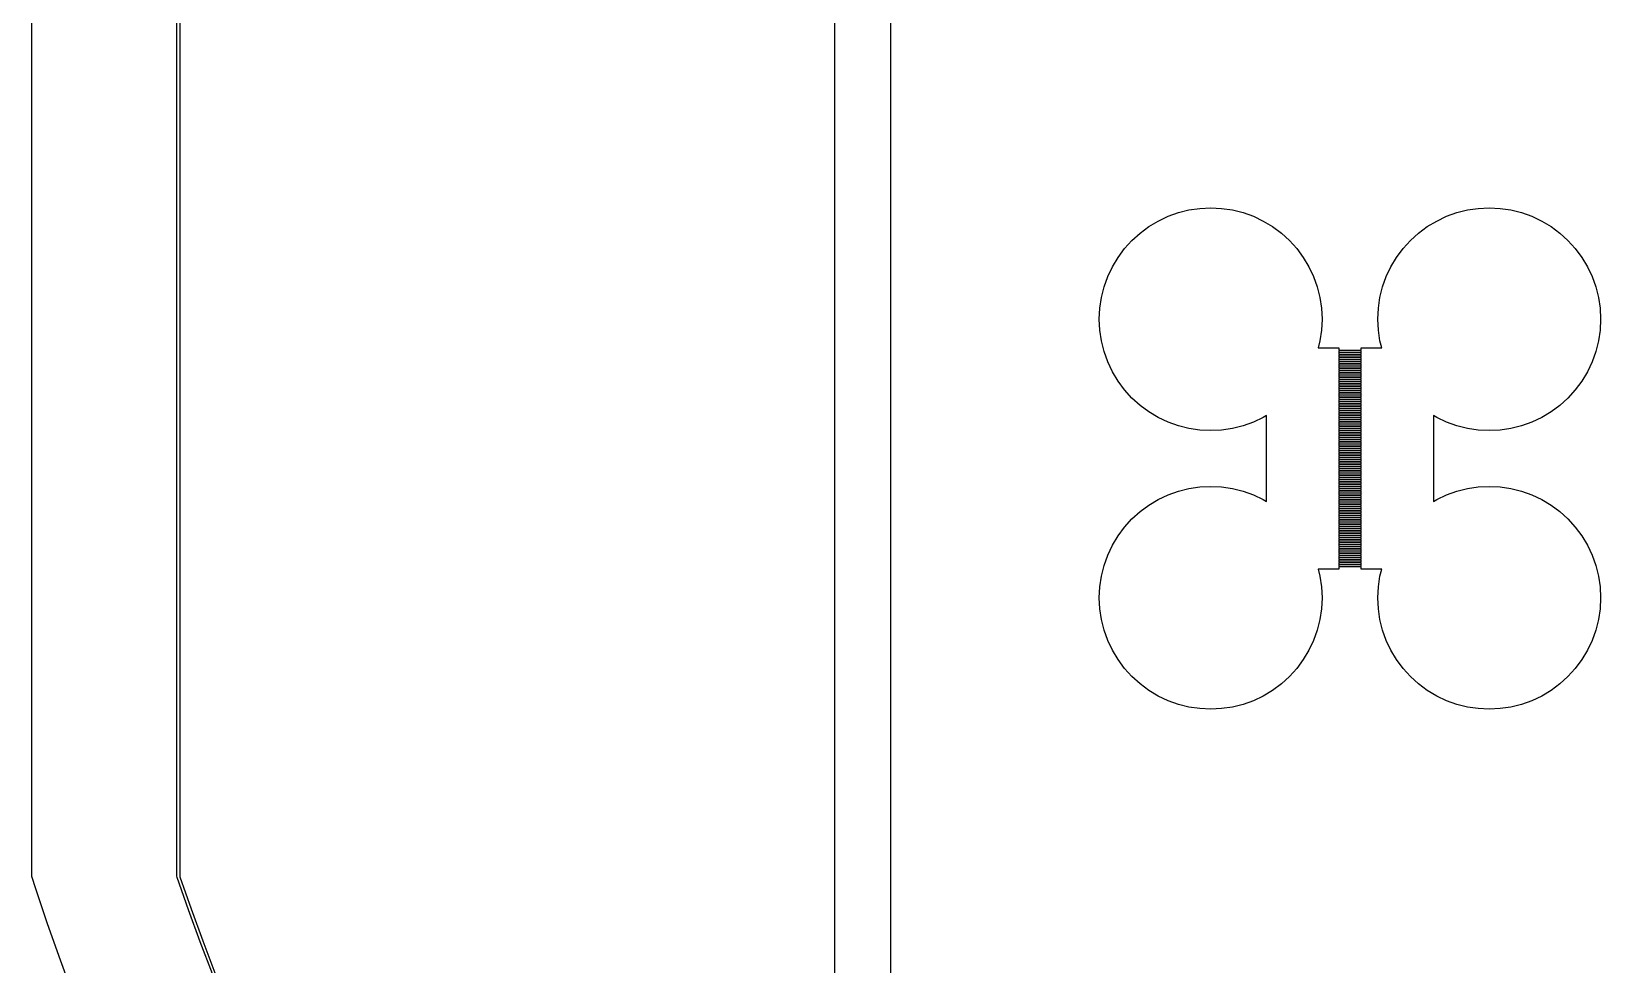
# Model space of a CAD drawing. Extents: x -18 to 85, y -20 to 85.
# Drawn here: x -17.67 to 10.5, y 14.41 to 31.17 of the extents above; entities that cross this region are included whole.
import ezdxf

# ---------------------------------------------------------------- set-up
doc = ezdxf.new("R2010")
doc.units = 0

msp = doc.modelspace()

# ---------------------------------------------------------------- linework, layer by layer
for p, q in [((-3.25, -2.75), (-3.25, 67.25)), ((-2.25, 66.75), (-2.25, -2.25)), ((-17.6718, 48.4971), (-17.6718, 16.0029)), ((-15.0621, 16.0005), (-15.0621, 48.4995)), ((-15.0093, 48.4998), (-15.0093, 16.0002)), ((2.73463, 27.8477), (2.91943, 27.9139)), ((2.91943, 27.9139), (3.10983, 27.9616)), ((3.10983, 27.9616), (3.30397, 27.9904)), ((3.30397, 27.9904), (3.5, 28)), ((3.5, 28), (3.69604, 27.9904)), ((3.69604, 27.9904), (3.89018, 27.9616)), ((3.89018, 27.9616), (4.08058, 27.9139)), ((4.08058, 27.9139), (4.26538, 27.8477)), ((7.73462, 27.8477), (7.91942, 27.9139)), ((7.91942, 27.9139), (8.10982, 27.9616)), ((8.10982, 27.9616), (8.30396, 27.9904)), ((8.30396, 27.9904), (8.5, 28)), ((8.5, 28), (8.69603, 27.9904)), ((8.69603, 27.9904), (8.89017, 27.9616)), ((8.89017, 27.9616), (9.08057, 27.9139)), ((9.08057, 27.9139), (9.26537, 27.8477)), ((2.23122, 27.546), (2.38887, 27.6629)), ((2.38887, 27.6629), (2.55722, 27.7638)), ((2.55722, 27.7638), (2.73463, 27.8477)), ((4.26538, 27.8477), (4.44279, 27.7638)), ((4.44279, 27.7638), (4.61115, 27.6629)), ((4.61115, 27.6629), (4.7688, 27.546)), ((7.2312, 27.546), (7.38885, 27.6629)), ((7.38885, 27.6629), (7.55721, 27.7638)), ((7.55721, 27.7638), (7.73462, 27.8477)), ((9.26537, 27.8477), (9.44278, 27.7638)), ((9.44278, 27.7638), (9.61113, 27.6629)), ((9.61113, 27.6629), (9.76878, 27.546)), ((1.95398, 27.2688), (2.0858, 27.4142)), ((2.0858, 27.4142), (2.23122, 27.546)), ((4.7688, 27.546), (4.91422, 27.4142)), ((4.91422, 27.4142), (5.04604, 27.2688)), ((6.95396, 27.2688), (7.08578, 27.4142)), ((7.08578, 27.4142), (7.2312, 27.546)), ((9.76878, 27.546), (9.9142, 27.4142)), ((9.9142, 27.4142), (10.046, 27.2688)), ((1.73616, 26.9428), (1.83707, 27.1111)), ((1.83707, 27.1111), (1.95398, 27.2688)), ((5.04604, 27.2688), (5.16295, 27.1111)), ((5.16295, 27.1111), (5.26385, 26.9428)), ((6.73615, 26.9428), (6.83705, 27.1111)), ((6.83705, 27.1111), (6.95396, 27.2688)), ((10.046, 27.2688), (10.1629, 27.1111)), ((10.1629, 27.1111), (10.2638, 26.9428)), ((1.58612, 26.5806), (1.65225, 26.7654)), ((1.65225, 26.7654), (1.73616, 26.9428)), ((5.26385, 26.9428), (5.34776, 26.7654)), ((5.34776, 26.7654), (5.41389, 26.5806)), ((6.58611, 26.5806), (6.65224, 26.7654)), ((6.65224, 26.7654), (6.73615, 26.9428)), ((10.2638, 26.9428), (10.3477, 26.7654)), ((10.3477, 26.7654), (10.4139, 26.5806)), ((1.53844, 26.3902), (1.58612, 26.5806)), ((5.41389, 26.5806), (5.46158, 26.3902)), ((6.53842, 26.3902), (6.58611, 26.5806)), ((10.4139, 26.5806), (10.4616, 26.3902)), ((1.50964, 26.196), (1.53844, 26.3902)), ((5.46158, 26.3902), (5.49037, 26.196)), ((6.50963, 26.196), (6.53842, 26.3902)), ((10.4616, 26.3902), (10.4904, 26.196)), ((1.5, 26), (1.50964, 26.196)), ((1.50964, 25.804), (1.5, 26)), ((5.49037, 26.196), (5.5, 26)), ((5.5, 26), (5.49037, 25.804)), ((6.5, 26), (6.50963, 26.196)), ((6.50963, 25.804), (6.5, 26)), ((10.4904, 26.196), (10.5, 26)), ((10.5, 26), (10.4904, 25.804)), ((1.53844, 25.6098), (1.50964, 25.804)), ((5.49037, 25.804), (5.46158, 25.6098)), ((6.53842, 25.6098), (6.50963, 25.804)), ((10.4904, 25.804), (10.4616, 25.6098)), ((1.58612, 25.4194), (1.53844, 25.6098)), ((1.65225, 25.2346), (1.58612, 25.4194)), ((5.46158, 25.6098), (5.43031, 25.485)), ((5.43031, 25.485), (5.8, 25.485)), ((5.8, 25.485), (5.8, 25.445)), ((5.8, 25.445), (6.2, 25.445)), ((6.2, 25.435), (5.8, 25.435)), ((5.8, 25.435), (5.8, 25.405)), ((5.8, 25.405), (6.2, 25.405)), ((6.2, 25.395), (5.8, 25.395)), ((5.8, 25.395), (5.8, 25.365)), ((5.8, 25.365), (6.2, 25.365)), ((6.2, 25.355), (5.8, 25.355)), ((5.8, 25.355), (5.8, 25.325)), ((6.2, 25.445), (6.2, 25.485)), ((6.2, 25.485), (6.56969, 25.485)), ((6.2, 25.405), (6.2, 25.435)), ((6.2, 25.365), (6.2, 25.395)), ((6.2, 25.325), (6.2, 25.355)), ((6.56969, 25.485), (6.53842, 25.6098)), ((10.4139, 25.4194), (10.3477, 25.2346)), ((10.4616, 25.6098), (10.4139, 25.4194)), ((1.73616, 25.0572), (1.65225, 25.2346)), ((5.8, 25.325), (6.2, 25.325)), ((6.2, 25.315), (5.8, 25.315)), ((5.8, 25.315), (5.8, 25.285)), ((5.8, 25.285), (6.2, 25.285)), ((6.2, 25.275), (5.8, 25.275)), ((5.8, 25.275), (5.8, 25.245)), ((5.8, 25.245), (6.2, 25.245)), ((6.2, 25.235), (5.8, 25.235)), ((5.8, 25.235), (5.8, 25.205)), ((5.8, 25.205), (6.2, 25.205)), ((6.2, 25.195), (5.8, 25.195)), ((5.8, 25.195), (5.8, 25.165)), ((5.8, 25.165), (6.2, 25.165)), ((6.2, 25.155), (5.8, 25.155)), ((5.8, 25.155), (5.8, 25.125)), ((5.8, 25.125), (6.2, 25.125)), ((6.2, 25.115), (5.8, 25.115)), ((5.8, 25.115), (5.8, 25.085)), ((5.8, 25.085), (6.2, 25.085)), ((6.2, 25.075), (5.8, 25.075)), ((5.8, 25.075), (5.8, 25.045)), ((6.2, 25.285), (6.2, 25.315)), ((6.2, 25.245), (6.2, 25.275)), ((6.2, 25.205), (6.2, 25.235)), ((6.2, 25.165), (6.2, 25.195)), ((6.2, 25.125), (6.2, 25.155)), ((6.2, 25.085), (6.2, 25.115)), ((6.2, 25.045), (6.2, 25.075)), ((10.3477, 25.2346), (10.2638, 25.0572)), ((1.83707, 24.8889), (1.73616, 25.0572)), ((1.95398, 24.7312), (1.83707, 24.8889)), ((5.8, 25.045), (6.2, 25.045)), ((6.2, 25.035), (5.8, 25.035)), ((5.8, 25.035), (5.8, 25.005)), ((5.8, 25.005), (6.2, 25.005)), ((6.2, 24.995), (5.8, 24.995)), ((5.8, 24.995), (5.8, 24.965)), ((5.8, 24.965), (6.2, 24.965)), ((6.2, 24.955), (5.8, 24.955)), ((5.8, 24.955), (5.8, 24.925)), ((5.8, 24.925), (6.2, 24.925)), ((6.2, 24.915), (5.8, 24.915)), ((5.8, 24.915), (5.8, 24.885)), ((5.8, 24.885), (6.2, 24.885)), ((6.2, 24.875), (5.8, 24.875)), ((5.8, 24.875), (5.8, 24.845)), ((5.8, 24.845), (6.2, 24.845)), ((6.2, 24.835), (5.8, 24.835)), ((5.8, 24.835), (5.8, 24.805)), ((5.8, 24.805), (6.2, 24.805)), ((6.2, 24.795), (5.8, 24.795)), ((5.8, 24.795), (5.8, 24.765)), ((6.2, 25.005), (6.2, 25.035)), ((6.2, 24.965), (6.2, 24.995)), ((6.2, 24.925), (6.2, 24.955)), ((6.2, 24.885), (6.2, 24.915)), ((6.2, 24.845), (6.2, 24.875)), ((6.2, 24.805), (6.2, 24.835)), ((6.2, 24.765), (6.2, 24.795)), ((10.1629, 24.8889), (10.046, 24.7312)), ((10.2638, 25.0572), (10.1629, 24.8889)), ((2.0858, 24.5858), (1.95398, 24.7312)), ((2.23122, 24.454), (2.0858, 24.5858)), ((5.8, 24.765), (6.2, 24.765)), ((6.2, 24.755), (5.8, 24.755)), ((5.8, 24.755), (5.8, 24.725)), ((5.8, 24.725), (6.2, 24.725)), ((6.2, 24.715), (5.8, 24.715)), ((5.8, 24.715), (5.8, 24.685)), ((5.8, 24.685), (6.2, 24.685)), ((6.2, 24.675), (5.8, 24.675)), ((5.8, 24.675), (5.8, 24.645)), ((5.8, 24.645), (6.2, 24.645)), ((6.2, 24.635), (5.8, 24.635)), ((5.8, 24.635), (5.8, 24.605)), ((5.8, 24.605), (6.2, 24.605)), ((6.2, 24.595), (5.8, 24.595)), ((5.8, 24.595), (5.8, 24.565)), ((5.8, 24.565), (6.2, 24.565)), ((6.2, 24.555), (5.8, 24.555)), ((5.8, 24.555), (5.8, 24.525)), ((5.8, 24.525), (6.2, 24.525)), ((6.2, 24.515), (5.8, 24.515)), ((5.8, 24.515), (5.8, 24.485)), ((6.2, 24.725), (6.2, 24.755)), ((6.2, 24.685), (6.2, 24.715)), ((6.2, 24.645), (6.2, 24.675)), ((6.2, 24.605), (6.2, 24.635)), ((6.2, 24.565), (6.2, 24.595)), ((6.2, 24.525), (6.2, 24.555)), ((6.2, 24.485), (6.2, 24.515)), ((9.9142, 24.5858), (9.76878, 24.454)), ((10.046, 24.7312), (9.9142, 24.5858)), ((2.38887, 24.3371), (2.23122, 24.454)), ((2.55722, 24.2361), (2.38887, 24.3371)), ((2.73463, 24.1522), (2.55722, 24.2361)), ((4.44279, 24.2361), (4.26538, 24.1522)), ((4.5, 24.2704), (4.44279, 24.2361)), ((4.5, 22.7296), (4.5, 24.2704)), ((5.8, 24.485), (6.2, 24.485)), ((6.2, 24.475), (5.8, 24.475)), ((5.8, 24.475), (5.8, 24.445)), ((5.8, 24.445), (6.2, 24.445)), ((6.2, 24.435), (5.8, 24.435)), ((5.8, 24.435), (5.8, 24.405)), ((5.8, 24.405), (6.2, 24.405)), ((6.2, 24.395), (5.8, 24.395)), ((5.8, 24.395), (5.8, 24.365)), ((5.8, 24.365), (6.2, 24.365)), ((6.2, 24.355), (5.8, 24.355)), ((5.8, 24.355), (5.8, 24.325)), ((5.8, 24.325), (6.2, 24.325)), ((6.2, 24.315), (5.8, 24.315)), ((5.8, 24.315), (5.8, 24.285)), ((5.8, 24.285), (6.2, 24.285)), ((6.2, 24.275), (5.8, 24.275)), ((5.8, 24.275), (5.8, 24.245)), ((5.8, 24.245), (6.2, 24.245)), ((6.2, 24.235), (5.8, 24.235)), ((5.8, 24.235), (5.8, 24.205)), ((6.2, 24.445), (6.2, 24.475)), ((6.2, 24.405), (6.2, 24.435)), ((6.2, 24.365), (6.2, 24.395)), ((6.2, 24.325), (6.2, 24.355)), ((6.2, 24.285), (6.2, 24.315)), ((6.2, 24.245), (6.2, 24.275)), ((6.2, 24.205), (6.2, 24.235)), ((7.55721, 24.2361), (7.5, 24.2704)), ((7.5, 24.2704), (7.5, 22.7296)), ((7.73462, 24.1522), (7.55721, 24.2361)), ((9.44278, 24.2361), (9.26537, 24.1522)), ((9.61113, 24.3371), (9.44278, 24.2361)), ((9.76878, 24.454), (9.61113, 24.3371)), ((2.91943, 24.0861), (2.73463, 24.1522)), ((3.10983, 24.0384), (2.91943, 24.0861)), ((3.30397, 24.0096), (3.10983, 24.0384)), ((3.5, 24), (3.30397, 24.0096)), ((3.69604, 24.0096), (3.5, 24)), ((3.89018, 24.0384), (3.69604, 24.0096)), ((4.08058, 24.0861), (3.89018, 24.0384)), ((4.26538, 24.1522), (4.08058, 24.0861)), ((5.8, 24.205), (6.2, 24.205)), ((6.2, 24.195), (5.8, 24.195)), ((5.8, 24.195), (5.8, 24.165)), ((5.8, 24.165), (6.2, 24.165)), ((6.2, 24.155), (5.8, 24.155)), ((5.8, 24.155), (5.8, 24.125)), ((5.8, 24.125), (6.2, 24.125)), ((6.2, 24.115), (5.8, 24.115)), ((5.8, 24.115), (5.8, 24.085)), ((5.8, 24.085), (6.2, 24.085)), ((6.2, 24.075), (5.8, 24.075)), ((5.8, 24.075), (5.8, 24.045)), ((5.8, 24.045), (6.2, 24.045)), ((6.2, 24.035), (5.8, 24.035)), ((5.8, 24.035), (5.8, 24.005)), ((5.8, 24.005), (6.2, 24.005)), ((6.2, 23.995), (5.8, 23.995)), ((5.8, 23.995), (5.8, 23.965)), ((5.8, 23.965), (6.2, 23.965)), ((6.2, 23.955), (5.8, 23.955)), ((5.8, 23.955), (5.8, 23.925)), ((6.2, 24.165), (6.2, 24.195)), ((6.2, 24.125), (6.2, 24.155)), ((6.2, 24.085), (6.2, 24.115)), ((6.2, 24.045), (6.2, 24.075)), ((6.2, 24.005), (6.2, 24.035)), ((6.2, 23.965), (6.2, 23.995)), ((6.2, 23.925), (6.2, 23.955)), ((7.91942, 24.0861), (7.73462, 24.1522)), ((8.10982, 24.0384), (7.91942, 24.0861)), ((8.30396, 24.0096), (8.10982, 24.0384)), ((8.5, 24), (8.30396, 24.0096)), ((8.69603, 24.0096), (8.5, 24)), ((8.89017, 24.0384), (8.69603, 24.0096)), ((9.08057, 24.0861), (8.89017, 24.0384)), ((9.26537, 24.1522), (9.08057, 24.0861)), ((5.8, 23.925), (6.2, 23.925)), ((6.2, 23.915), (5.8, 23.915)), ((5.8, 23.915), (5.8, 23.885)), ((5.8, 23.885), (6.2, 23.885)), ((6.2, 23.875), (5.8, 23.875)), ((5.8, 23.875), (5.8, 23.845)), ((5.8, 23.845), (6.2, 23.845)), ((6.2, 23.835), (5.8, 23.835)), ((5.8, 23.835), (5.8, 23.805)), ((5.8, 23.805), (6.2, 23.805)), ((6.2, 23.795), (5.8, 23.795)), ((5.8, 23.795), (5.8, 23.765)), ((5.8, 23.765), (6.2, 23.765)), ((6.2, 23.755), (5.8, 23.755)), ((5.8, 23.755), (5.8, 23.725)), ((5.8, 23.725), (6.2, 23.725)), ((6.2, 23.715), (5.8, 23.715)), ((5.8, 23.715), (5.8, 23.685)), ((5.8, 23.685), (6.2, 23.685)), ((6.2, 23.675), (5.8, 23.675)), ((5.8, 23.675), (5.8, 23.645)), ((6.2, 23.885), (6.2, 23.915)), ((6.2, 23.845), (6.2, 23.875)), ((6.2, 23.805), (6.2, 23.835)), ((6.2, 23.765), (6.2, 23.795)), ((6.2, 23.725), (6.2, 23.755)), ((6.2, 23.685), (6.2, 23.715)), ((6.2, 23.645), (6.2, 23.675)), ((5.8, 23.645), (6.2, 23.645)), ((6.2, 23.635), (5.8, 23.635)), ((5.8, 23.635), (5.8, 23.605)), ((5.8, 23.605), (6.2, 23.605)), ((6.2, 23.595), (5.8, 23.595)), ((5.8, 23.595), (5.8, 23.565)), ((5.8, 23.565), (6.2, 23.565)), ((6.2, 23.555), (5.8, 23.555)), ((5.8, 23.555), (5.8, 23.525)), ((5.8, 23.525), (6.2, 23.525)), ((6.2, 23.515), (5.8, 23.515)), ((5.8, 23.515), (5.8, 23.485)), ((5.8, 23.485), (6.2, 23.485)), ((6.2, 23.475), (5.8, 23.475)), ((5.8, 23.475), (5.8, 23.445)), ((5.8, 23.445), (6.2, 23.445)), ((6.2, 23.435), (5.8, 23.435)), ((5.8, 23.435), (5.8, 23.405)), ((5.8, 23.405), (6.2, 23.405)), ((6.2, 23.395), (5.8, 23.395)), ((5.8, 23.395), (5.8, 23.365)), ((6.2, 23.605), (6.2, 23.635)), ((6.2, 23.565), (6.2, 23.595)), ((6.2, 23.525), (6.2, 23.555)), ((6.2, 23.485), (6.2, 23.515)), ((6.2, 23.445), (6.2, 23.475)), ((6.2, 23.405), (6.2, 23.435)), ((6.2, 23.365), (6.2, 23.395)), ((5.8, 23.365), (6.2, 23.365)), ((6.2, 23.355), (5.8, 23.355)), ((5.8, 23.355), (5.8, 23.325)), ((5.8, 23.325), (6.2, 23.325)), ((6.2, 23.315), (5.8, 23.315)), ((5.8, 23.315), (5.8, 23.285)), ((5.8, 23.285), (6.2, 23.285)), ((6.2, 23.275), (5.8, 23.275)), ((5.8, 23.275), (5.8, 23.245)), ((5.8, 23.245), (6.2, 23.245)), ((6.2, 23.235), (5.8, 23.235)), ((5.8, 23.235), (5.8, 23.205)), ((5.8, 23.205), (6.2, 23.205)), ((6.2, 23.195), (5.8, 23.195)), ((5.8, 23.195), (5.8, 23.165)), ((5.8, 23.165), (6.2, 23.165)), ((6.2, 23.155), (5.8, 23.155)), ((5.8, 23.155), (5.8, 23.125)), ((5.8, 23.125), (6.2, 23.125)), ((6.2, 23.115), (5.8, 23.115)), ((5.8, 23.115), (5.8, 23.085)), ((6.2, 23.325), (6.2, 23.355)), ((6.2, 23.285), (6.2, 23.315)), ((6.2, 23.245), (6.2, 23.275)), ((6.2, 23.205), (6.2, 23.235)), ((6.2, 23.165), (6.2, 23.195)), ((6.2, 23.125), (6.2, 23.155)), ((6.2, 23.085), (6.2, 23.115)), ((2.55722, 22.7639), (2.73463, 22.8478)), ((2.73463, 22.8478), (2.91943, 22.9139)), ((2.91943, 22.9139), (3.10983, 22.9616)), ((3.10983, 22.9616), (3.30397, 22.9904)), ((3.30397, 22.9904), (3.5, 23)), ((3.5, 23), (3.69604, 22.9904)), ((3.69604, 22.9904), (3.89018, 22.9616)), ((3.89018, 22.9616), (4.08058, 22.9139)), ((4.08058, 22.9139), (4.26538, 22.8478)), ((4.26538, 22.8478), (4.44279, 22.7639)), ((5.8, 23.085), (6.2, 23.085)), ((6.2, 23.075), (5.8, 23.075)), ((5.8, 23.075), (5.8, 23.045)), ((5.8, 23.045), (6.2, 23.045)), ((6.2, 23.035), (5.8, 23.035)), ((5.8, 23.035), (5.8, 23.005)), ((5.8, 23.005), (6.2, 23.005)), ((6.2, 22.995), (5.8, 22.995)), ((5.8, 22.995), (5.8, 22.965)), ((5.8, 22.965), (6.2, 22.965)), ((6.2, 22.955), (5.8, 22.955)), ((5.8, 22.955), (5.8, 22.925)), ((5.8, 22.925), (6.2, 22.925)), ((6.2, 22.915), (5.8, 22.915)), ((5.8, 22.915), (5.8, 22.885)), ((5.8, 22.885), (6.2, 22.885)), ((6.2, 22.875), (5.8, 22.875)), ((5.8, 22.875), (5.8, 22.845)), ((5.8, 22.845), (6.2, 22.845)), ((6.2, 22.835), (5.8, 22.835)), ((5.8, 22.835), (5.8, 22.805)), ((6.2, 23.045), (6.2, 23.075)), ((6.2, 23.005), (6.2, 23.035)), ((6.2, 22.965), (6.2, 22.995)), ((6.2, 22.925), (6.2, 22.955)), ((6.2, 22.885), (6.2, 22.915)), ((6.2, 22.845), (6.2, 22.875)), ((6.2, 22.805), (6.2, 22.835)), ((7.55721, 22.7639), (7.73462, 22.8478)), ((7.73462, 22.8478), (7.91942, 22.9139)), ((7.91942, 22.9139), (8.10982, 22.9616)), ((8.10982, 22.9616), (8.30396, 22.9904)), ((8.30396, 22.9904), (8.5, 23)), ((8.5, 23), (8.69603, 22.9904)), ((8.69603, 22.9904), (8.89017, 22.9616)), ((8.89017, 22.9616), (9.08057, 22.9139)), ((9.08057, 22.9139), (9.26537, 22.8478)), ((9.26537, 22.8478), (9.44278, 22.7639)), ((2.0858, 22.4142), (2.23122, 22.546)), ((2.23122, 22.546), (2.38887, 22.6629)), ((2.38887, 22.6629), (2.55722, 22.7639)), ((4.44279, 22.7639), (4.5, 22.7296)), ((5.8, 22.805), (6.2, 22.805)), ((6.2, 22.795), (5.8, 22.795)), ((5.8, 22.795), (5.8, 22.765)), ((5.8, 22.765), (6.2, 22.765)), ((6.2, 22.755), (5.8, 22.755)), ((5.8, 22.755), (5.8, 22.725)), ((5.8, 22.725), (6.2, 22.725)), ((6.2, 22.715), (5.8, 22.715)), ((5.8, 22.715), (5.8, 22.685)), ((5.8, 22.685), (6.2, 22.685)), ((6.2, 22.675), (5.8, 22.675)), ((5.8, 22.675), (5.8, 22.645)), ((5.8, 22.645), (6.2, 22.645)), ((6.2, 22.635), (5.8, 22.635)), ((5.8, 22.635), (5.8, 22.605)), ((5.8, 22.605), (6.2, 22.605)), ((6.2, 22.595), (5.8, 22.595)), ((5.8, 22.595), (5.8, 22.565)), ((5.8, 22.565), (6.2, 22.565)), ((6.2, 22.555), (5.8, 22.555)), ((5.8, 22.555), (5.8, 22.525)), ((6.2, 22.765), (6.2, 22.795)), ((6.2, 22.725), (6.2, 22.755)), ((6.2, 22.685), (6.2, 22.715)), ((6.2, 22.645), (6.2, 22.675)), ((6.2, 22.605), (6.2, 22.635)), ((6.2, 22.565), (6.2, 22.595)), ((6.2, 22.525), (6.2, 22.555)), ((7.5, 22.7296), (7.55721, 22.7639)), ((9.44278, 22.7639), (9.61113, 22.6629)), ((9.61113, 22.6629), (9.76878, 22.546)), ((9.76878, 22.546), (9.9142, 22.4142)), ((1.83707, 22.1111), (1.95398, 22.2688)), ((1.95398, 22.2688), (2.0858, 22.4142)), ((5.8, 22.525), (6.2, 22.525)), ((6.2, 22.515), (5.8, 22.515)), ((5.8, 22.515), (5.8, 22.485)), ((5.8, 22.485), (6.2, 22.485)), ((6.2, 22.475), (5.8, 22.475)), ((5.8, 22.475), (5.8, 22.445)), ((5.8, 22.445), (6.2, 22.445)), ((6.2, 22.435), (5.8, 22.435)), ((5.8, 22.435), (5.8, 22.405)), ((5.8, 22.405), (6.2, 22.405)), ((6.2, 22.395), (5.8, 22.395)), ((5.8, 22.395), (5.8, 22.365)), ((5.8, 22.365), (6.2, 22.365)), ((6.2, 22.355), (5.8, 22.355)), ((5.8, 22.355), (5.8, 22.325)), ((5.8, 22.325), (6.2, 22.325)), ((6.2, 22.315), (5.8, 22.315)), ((5.8, 22.315), (5.8, 22.285)), ((5.8, 22.285), (6.2, 22.285)), ((6.2, 22.275), (5.8, 22.275)), ((5.8, 22.275), (5.8, 22.245)), ((6.2, 22.485), (6.2, 22.515)), ((6.2, 22.445), (6.2, 22.475)), ((6.2, 22.405), (6.2, 22.435)), ((6.2, 22.365), (6.2, 22.395)), ((6.2, 22.325), (6.2, 22.355)), ((6.2, 22.285), (6.2, 22.315)), ((6.2, 22.245), (6.2, 22.275)), ((9.9142, 22.4142), (10.046, 22.2688)), ((10.046, 22.2688), (10.1629, 22.1111)), ((1.73616, 21.9428), (1.83707, 22.1111)), ((5.8, 22.245), (6.2, 22.245)), ((6.2, 22.235), (5.8, 22.235)), ((5.8, 22.235), (5.8, 22.205)), ((5.8, 22.205), (6.2, 22.205)), ((6.2, 22.195), (5.8, 22.195)), ((5.8, 22.195), (5.8, 22.165)), ((5.8, 22.165), (6.2, 22.165)), ((6.2, 22.155), (5.8, 22.155)), ((5.8, 22.155), (5.8, 22.125)), ((5.8, 22.125), (6.2, 22.125)), ((6.2, 22.115), (5.8, 22.115)), ((5.8, 22.115), (5.8, 22.085)), ((5.8, 22.085), (6.2, 22.085)), ((6.2, 22.075), (5.8, 22.075)), ((5.8, 22.075), (5.8, 22.045)), ((5.8, 22.045), (6.2, 22.045)), ((6.2, 22.035), (5.8, 22.035)), ((5.8, 22.035), (5.8, 22.005)), ((5.8, 22.005), (6.2, 22.005)), ((6.2, 21.995), (5.8, 21.995)), ((5.8, 21.995), (5.8, 21.965)), ((6.2, 22.205), (6.2, 22.235)), ((6.2, 22.165), (6.2, 22.195)), ((6.2, 22.125), (6.2, 22.155)), ((6.2, 22.085), (6.2, 22.115)), ((6.2, 22.045), (6.2, 22.075)), ((6.2, 22.005), (6.2, 22.035)), ((6.2, 21.965), (6.2, 21.995)), ((10.1629, 22.1111), (10.2638, 21.9428)), ((1.58612, 21.5806), (1.65225, 21.7654)), ((1.65225, 21.7654), (1.73616, 21.9428)), ((5.8, 21.965), (6.2, 21.965)), ((6.2, 21.955), (5.8, 21.955)), ((5.8, 21.955), (5.8, 21.925)), ((5.8, 21.925), (6.2, 21.925)), ((6.2, 21.915), (5.8, 21.915)), ((5.8, 21.915), (5.8, 21.885)), ((5.8, 21.885), (6.2, 21.885)), ((6.2, 21.875), (5.8, 21.875)), ((5.8, 21.875), (5.8, 21.845)), ((5.8, 21.845), (6.2, 21.845)), ((6.2, 21.835), (5.8, 21.835)), ((5.8, 21.835), (5.8, 21.805)), ((5.8, 21.805), (6.2, 21.805)), ((6.2, 21.795), (5.8, 21.795)), ((5.8, 21.795), (5.8, 21.765)), ((5.8, 21.765), (6.2, 21.765)), ((6.2, 21.755), (5.8, 21.755)), ((5.8, 21.755), (5.8, 21.725)), ((5.8, 21.725), (6.2, 21.725)), ((6.2, 21.715), (5.8, 21.715)), ((5.8, 21.715), (5.8, 21.685)), ((6.2, 21.925), (6.2, 21.955)), ((6.2, 21.885), (6.2, 21.915)), ((6.2, 21.845), (6.2, 21.875)), ((6.2, 21.805), (6.2, 21.835)), ((6.2, 21.765), (6.2, 21.795)), ((6.2, 21.725), (6.2, 21.755)), ((6.2, 21.685), (6.2, 21.715)), ((10.2638, 21.9428), (10.3477, 21.7654)), ((10.3477, 21.7654), (10.4139, 21.5806)), ((1.53844, 21.3902), (1.58612, 21.5806)), ((5.8, 21.515), (5.43031, 21.515)), ((5.43031, 21.515), (5.46158, 21.3902)), ((5.8, 21.685), (6.2, 21.685)), ((6.2, 21.675), (5.8, 21.675)), ((5.8, 21.675), (5.8, 21.645)), ((5.8, 21.645), (6.2, 21.645)), ((6.2, 21.635), (5.8, 21.635)), ((5.8, 21.635), (5.8, 21.605)), ((5.8, 21.605), (6.2, 21.605)), ((6.2, 21.595), (5.8, 21.595)), ((5.8, 21.595), (5.8, 21.565)), ((5.8, 21.565), (6.2, 21.565)), ((6.2, 21.555), (5.8, 21.555)), ((5.8, 21.555), (5.8, 21.515)), ((6.2, 21.645), (6.2, 21.675)), ((6.2, 21.605), (6.2, 21.635)), ((6.2, 21.565), (6.2, 21.595)), ((6.2, 21.515), (6.2, 21.555)), ((6.56969, 21.515), (6.2, 21.515)), ((6.53842, 21.3902), (6.56969, 21.515)), ((10.4139, 21.5806), (10.4616, 21.3902)), ((1.5, 21), (1.50964, 21.196)), ((1.50964, 21.196), (1.53844, 21.3902)), ((5.46158, 21.3902), (5.49037, 21.196)), ((5.49037, 21.196), (5.5, 21)), ((6.5, 21), (6.50963, 21.196)), ((6.50963, 21.196), (6.53842, 21.3902)), ((10.4616, 21.3902), (10.4904, 21.196)), ((10.4904, 21.196), (10.5, 21)), ((1.50964, 20.804), (1.5, 21)), ((5.5, 21), (5.49037, 20.804)), ((6.50963, 20.804), (6.5, 21)), ((10.5, 21), (10.4904, 20.804)), ((1.53844, 20.6098), (1.50964, 20.804)), ((1.58612, 20.4194), (1.53844, 20.6098)), ((5.46158, 20.6098), (5.41389, 20.4194)), ((5.49037, 20.804), (5.46158, 20.6098)), ((6.53842, 20.6098), (6.50963, 20.804)), ((6.58611, 20.4194), (6.53842, 20.6098)), ((10.4616, 20.6098), (10.4139, 20.4194)), ((10.4904, 20.804), (10.4616, 20.6098)), ((1.65225, 20.2346), (1.58612, 20.4194)), ((5.41389, 20.4194), (5.34776, 20.2346)), ((6.65224, 20.2346), (6.58611, 20.4194)), ((10.4139, 20.4194), (10.3477, 20.2346)), ((1.73616, 20.0572), (1.65225, 20.2346)), ((1.83707, 19.8889), (1.73616, 20.0572)), ((5.26385, 20.0572), (5.16295, 19.8889)), ((5.34776, 20.2346), (5.26385, 20.0572)), ((6.73615, 20.0572), (6.65224, 20.2346)), ((6.83705, 19.8889), (6.73615, 20.0572)), ((10.2638, 20.0572), (10.1629, 19.8889)), ((10.3477, 20.2346), (10.2638, 20.0572)), ((1.95398, 19.7312), (1.83707, 19.8889)), ((2.0858, 19.5858), (1.95398, 19.7312)), ((5.04604, 19.7312), (4.91422, 19.5858)), ((5.16295, 19.8889), (5.04604, 19.7312)), ((6.95396, 19.7312), (6.83705, 19.8889)), ((7.08578, 19.5858), (6.95396, 19.7312)), ((10.046, 19.7312), (9.9142, 19.5858)), ((10.1629, 19.8889), (10.046, 19.7312)), ((2.23122, 19.454), (2.0858, 19.5858)), ((2.38887, 19.3371), (2.23122, 19.454)), ((4.7688, 19.454), (4.61115, 19.3371)), ((4.91422, 19.5858), (4.7688, 19.454)), ((7.2312, 19.454), (7.08578, 19.5858)), ((7.38885, 19.3371), (7.2312, 19.454)), ((9.76878, 19.454), (9.61113, 19.3371)), ((9.9142, 19.5858), (9.76878, 19.454)), ((2.55722, 19.2362), (2.38887, 19.3371)), ((2.73463, 19.1523), (2.55722, 19.2362)), ((4.44279, 19.2362), (4.26538, 19.1523)), ((4.61115, 19.3371), (4.44279, 19.2362)), ((7.55721, 19.2362), (7.38885, 19.3371)), ((7.73462, 19.1523), (7.55721, 19.2362)), ((9.44278, 19.2362), (9.26537, 19.1523)), ((9.61113, 19.3371), (9.44278, 19.2362)), ((2.91943, 19.0861), (2.73463, 19.1523)), ((3.10983, 19.0384), (2.91943, 19.0861)), ((3.30397, 19.0096), (3.10983, 19.0384)), ((3.5, 19), (3.30397, 19.0096)), ((3.69604, 19.0096), (3.5, 19)), ((3.89018, 19.0384), (3.69604, 19.0096)), ((4.08058, 19.0861), (3.89018, 19.0384)), ((4.26538, 19.1523), (4.08058, 19.0861)), ((7.91942, 19.0861), (7.73462, 19.1523)), ((8.10982, 19.0384), (7.91942, 19.0861)), ((8.30396, 19.0096), (8.10982, 19.0384)), ((8.5, 19), (8.30396, 19.0096)), ((8.69603, 19.0096), (8.5, 19)), ((8.89017, 19.0384), (8.69603, 19.0096)), ((9.08057, 19.0861), (8.89017, 19.0384)), ((9.26537, 19.1523), (9.08057, 19.0861)), ((-17.6718, 16.0029), (-17.6002, 15.7817)), ((-17.6002, 15.7817), (-17.3944, 15.1712)), ((-15.054, 15.9764), (-15.0621, 16.0005)), ((-14.8507, 15.3971), (-15.054, 15.9764)), ((-15.0093, 16.0002), (-15.0067, 15.9926)), ((-15.0067, 15.9926), (-14.8037, 15.4139)), ((-14.6404, 14.8204), (-14.8507, 15.3971)), ((-14.8037, 15.4139), (-14.5935, 14.8378)), ((-17.3944, 15.1712), (-17.1811, 14.5633)), ((-14.423, 14.2463), (-14.6404, 14.8204)), ((-14.5935, 14.8378), (-14.3763, 14.2643)), ((-17.1811, 14.5633), (-16.9603, 13.958))]:
    msp.add_line(p, q)

doc.saveas('drawing.dxf')
